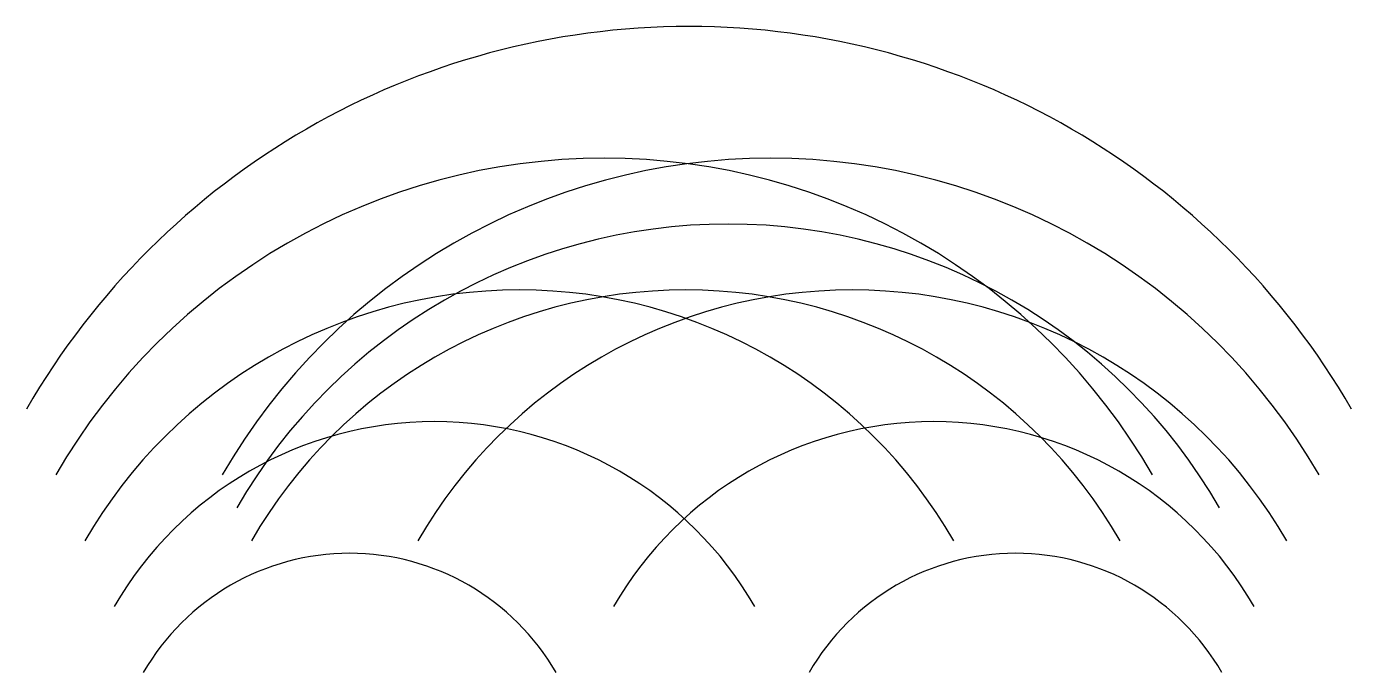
# Model space of a CAD drawing. Extents: x -1127 to 1127, y -608 to 490.
import ezdxf

# ---------------------------------------------------------------- set-up
doc = ezdxf.new("R2010")
doc.units = 0

msp = doc.modelspace()

# ---------------------------------------------------------------- linework, layer by layer
at = {"layer": 'drawinglayer'}
for centre, radius in [((0, -810.769), 1301.259), ((-144.296, -810.769), 1077.29), ((138.832, -810.769), 1077.29), ((66.684, -810.769), 965.306), ((-288.592, -810.769), 853.322), ((-5.464, -810.769), 853.322), ((277.664, -810.769), 853.322), ((-432.889, -810.769), 629.353), ((416.496, -810.769), 629.353), ((-577.185, -810.768), 405.384), ((555.328, -810.768), 405.384)]:
    msp.add_arc(centre, radius, 30, 150, dxfattribs=at)

doc.saveas('drawing.dxf')
